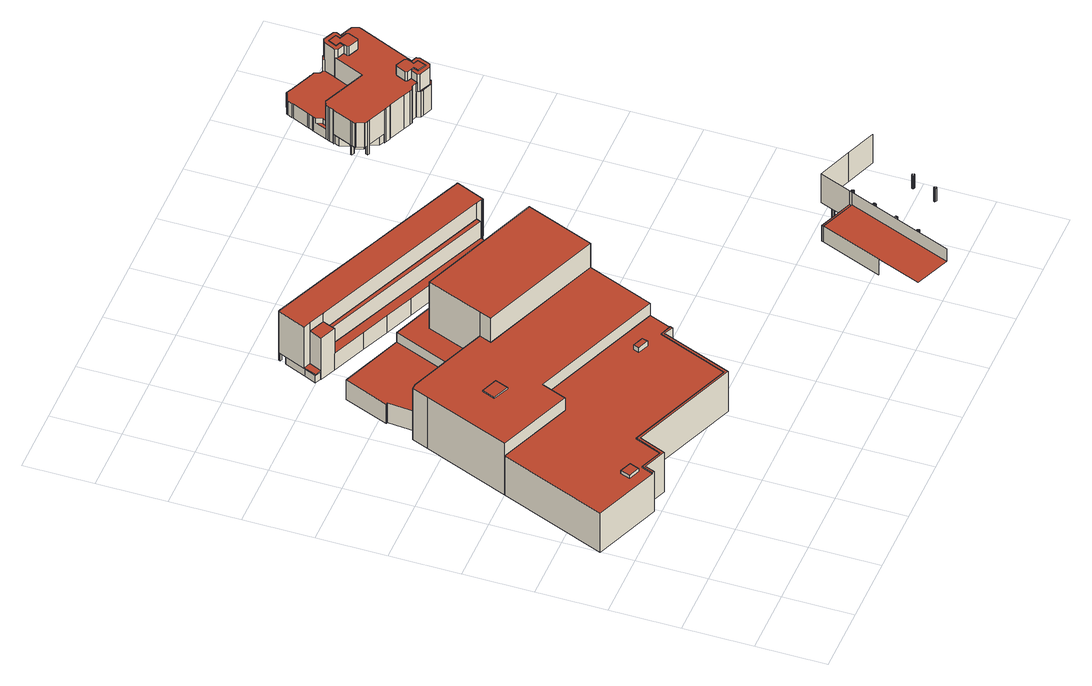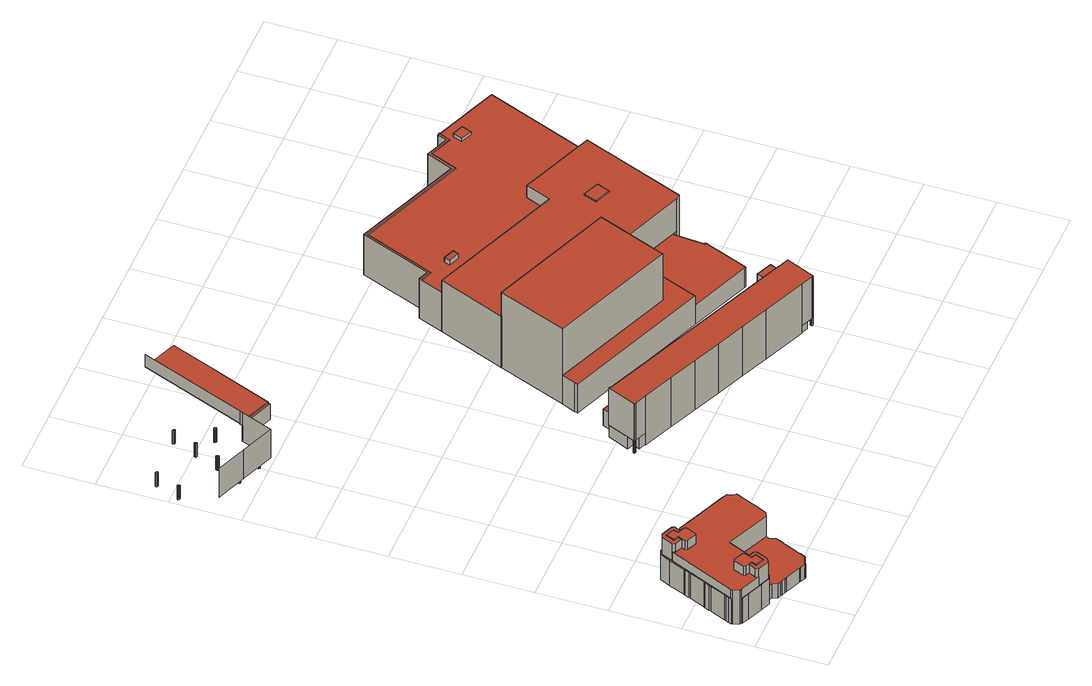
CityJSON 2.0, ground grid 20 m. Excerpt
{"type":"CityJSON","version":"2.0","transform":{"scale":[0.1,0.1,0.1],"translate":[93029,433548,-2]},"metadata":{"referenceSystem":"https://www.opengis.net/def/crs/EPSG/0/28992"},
"CityObjects":{
"building1":{"type":"Building","attributes":{"measuredHeight":26,"yearOfConstruction":2021},"address":[{"CountryName":"Nederland","LocalityName":"Rotterdam","ThoroughfareNumber":"95","ThoroughfareName":"Gooilandsingel","PostalCode":"3083DP"}],"children":["building1-1","building1-2","building1-3","building1-4","building1-5"]},
"building1-1":{"type":"BuildingPart","attributes":{"measuredHeight":15.16},"parents":["building1"],"geometry":[{"type":"Solid","lod":"2","boundaries":[[[[0,1,2,3]],[[4,5,6,7,8,9]],[[10,11,12,13,14,15]],[[6,16,17,7]],[[16,18,19,17]],[[18,20,21,19]],[[20,22,23,21]],[[24,25,26,27]],[[28,5,4,29]],[[8,30,31,9]],[[30,32,33,31]],[[32,0,3,33]],[[34,35,36,37]],[[38,39,40,41]],[[35,42,43,36]],[[42,44,45,43]],[[25,38,41,26]],[[44,34,37,45]],[[22,46,47,23]],[[46,13,12,47]],[[48,11,10,49]],[[39,24,27,40]],[[1,48,49,2]],[[39,38,25,24]],[[37,36,43,45]],[[3,2,49,10,15,50,51,29,4,9,31,33],[40,27,26,41],[42,35,34,44]],[[47,12,11,48,1,0,32,30,8,7,17,19,21,23]],[[20,18,16,6,5,28,52,53,14,13,46,22]],[[52,28,29,51]],[[14,53,50,15]],[[53,52,51,50]]]],"semantics":{"surfaces":[{"type":"WallSurface"},{"type":"RoofSurface"},{"type":"GroundSurface"},{"type":"ClosureSurface"}],"values":[[0,0,0,0,0,0,0,0,0,0,0,0,0,0,0,0,0,0,0,0,0,0,0,1,1,1,1,2,3,3,3]]}}]},
"building1-2":{"type":"BuildingPart","attributes":{"measuredHeight":18.17},"parents":["building1"],"geometry":[{"type":"Solid","lod":"2","boundaries":[[[[50,15,54,55]],[[56,57,58,59]],[[60,54,15,14,61]],[[62,63,64,65,66]],[[67,64,63,68]],[[69,56,59,70]],[[66,71,72,73,62]],[[29,51,74,75]],[[76,69,70,77]],[[51,50,55,74]],[[78,79,28,29,75]],[[72,79,78,73]],[[57,76,77,58]],[[75,74,55,54,60,80,68,63,62,73,78],[70,59,58,77]],[[57,56,69,76]],[[81,61,14,53,52,28,79,72,71,82,83]],[[67,83,82,65,64]],[[61,81,80,60]],[[53,14,15,50]],[[52,53,50,51]],[[82,71,66,65]],[[80,81,83,67,68]],[[28,52,51,29]]]],"semantics":{"surfaces":[{"type":"WallSurface"},{"type":"RoofSurface"},{"type":"GroundSurface"},{"type":"ClosureSurface"}],"values":[[0,0,0,0,0,0,0,0,0,0,0,0,0,1,1,2,3,3,3,3,3,3,3]]}}]},
"building1-3":{"type":"BuildingPart","attributes":{"measuredHeight":9.95},"parents":["building1"],"geometry":[{"type":"Solid","lod":"2","boundaries":[[[[84,85,86,87,88]],[[64,84,88,65]],[[89,90,91,92]],[[90,86,85,91]],[[64,67,93,92,91,85,84]],[[94,83,82,87,86,90,89]],[[94,89,92,93]],[[83,94,93,67]],[[87,82,65,88]],[[67,64,65,82,83]]]],"semantics":{"surfaces":[{"type":"WallSurface"},{"type":"RoofSurface"},{"type":"GroundSurface"},{"type":"ClosureSurface"}],"values":[[0,0,0,0,1,2,3,3,3,3]]}}]},
"building1-4":{"type":"BuildingPart","attributes":{"measuredHeight":6.7},"parents":["building1"],"geometry":[{"type":"Solid","lod":"2","boundaries":[[[[95,71,66,96]],[[97,98,99,100]],[[101,102,103,104]],[[102,95,96,103]],[[98,101,104,99]],[[105,97,100,106]],[[87,105,106,88]],[[103,96,66,65,88,106,100,99,104]],[[102,101,98,97,105,87,82,71,95]],[[71,82,65,66]],[[82,87,88,65]]]],"semantics":{"surfaces":[{"type":"WallSurface"},{"type":"RoofSurface"},{"type":"GroundSurface"},{"type":"ClosureSurface"}],"values":[[0,0,0,0,0,0,0,1,2,3,3]]}}]},
"building1-5":{"type":"BuildingPart","attributes":{"measuredHeight":26},"parents":["building1"],"geometry":[{"type":"Solid","lod":"2","boundaries":[[[[68,107,108,93,67]],[[109,107,68,80]],[[92,93,108,110]],[[110,111,60,61,89,92]],[[111,109,80,60]],[[109,111,110,108,107]],[[94,89,61,81,83]],[[80,68,67,83,81]],[[89,94,93,92]],[[94,83,67,93]],[[81,61,60,80]]]],"semantics":{"surfaces":[{"type":"WallSurface"},{"type":"RoofSurface"},{"type":"GroundSurface"},{"type":"ClosureSurface"}],"values":[[0,0,0,0,0,1,2,3,3,3,3]]}}]},
"building2":{"type":"Building","attributes":{"measuredHeight":16.97,"yearOfConstruction":1956},"address":[{"CountryName":"Nederland","LocalityName":"Rotterdam","ThoroughfareNumber":"4-62","ThoroughfareName":"Van Swietenlaan","PostalCode":"3083DZ"}],"children":["building2-1","building2-2","building2-3","building2-4"]},
"building2-1":{"type":"BuildingPart","attributes":{"measuredHeight":11.32},"parents":["building2"],"geometry":[{"type":"Solid","lod":"2","boundaries":[[[[112,113,114,115,116]],[[112,117,118,113]],[[119,118,117,120,121]],[[119,114,113,118]],[[121,120,116,115]],[[116,120,117,112]],[[121,115,114,119]]]],"semantics":{"surfaces":[{"type":"ClosureSurface"},{"type":"WallSurface"},{"type":"RoofSurface"},{"type":"GroundSurface"}],"values":[[0,1,1,2,3,0,0]]}}]},
"building2-2":{"type":"BuildingPart","attributes":{"measuredHeight":5.77},"parents":["building2"],"geometry":[{"type":"Solid","lod":"2","boundaries":[[[[122,123,124,125]],[[123,126,127,124]],[[126,128,129,127]],[[128,130,131,129]],[[130,132,133,131]],[[132,134,135,133]],[[134,120,117,135]],[[112,125,124,127,129,131,133,135,117]],[[134,132,130,128,126,123,122,116,120]],[[120,116,112,117]],[[116,122,125,112]]]],"semantics":{"surfaces":[{"type":"WallSurface"},{"type":"RoofSurface"},{"type":"GroundSurface"},{"type":"ClosureSurface"}],"values":[[0,0,0,0,0,0,0,1,2,3,3]]}}]},
"building2-3":{"type":"BuildingPart","attributes":{"measuredHeight":16.97},"parents":["building2"],"geometry":[{"type":"Solid","lod":"2","boundaries":[[[[136,137,138,139,140,141,142,143,144,145,146,147,148,149,150,151,152]],[[153,154,155,156,157,158,159,160,161,162,163,164]],[[165,166,167,168]],[[140,169,170]],[[170,171,141,140]],[[172,169,140,139]],[[173,172,139,138]],[[174,175,148,147]],[[175,176,149,148]],[[177,137,178,179,180]],[[177,173,138,137]],[[181,157,156,182]],[[183,184,163,162]],[[185,186,153,164]],[[187,183,162,161]],[[188,144,143,189]],[[182,156,155,190]],[[186,191,154,153]],[[176,192,150,149]],[[193,178,137,136]],[[192,194,151,150]],[[194,195,152,151]],[[184,185,164,163]],[[196,197,145,198,199,142]],[[200,190,155,201,202,158]],[[203,154,191,204,205]],[[146,206,207,208,209]],[[204,210,211,205]],[[210,212,213,211]],[[212,214,215,213]],[[214,208,207,215]],[[203,201,155,154]],[[202,216,159,158]],[[171,196,142,141]],[[197,206,146,145]],[[216,217,160,159]],[[195,193,136,152]],[[198,145,144,188]],[[166,187,161,218,167]],[[217,218,161,160]],[[119,121,165,168,219]],[[220,221,170,169,222]],[[223,224,114,119,219]],[[220,224,223,221]],[[189,143,142,199]],[[200,158,157,181]],[[209,174,147,146]],[[170,221,223,219,168,167,218,217,216,202,201,203,205,211,213,215,207,206,197,196,171]],[[169,172,173,177,180,222]],[[190,200,181,182]],[[183,187,166,165,121,115,225,179,178,193,195,194,192,176,175,174,209,208,214,212,210,204,191,186,185,184]],[[199,198,188,189]],[[114,224,220,222,225,115]],[[115,121,119,114]],[[179,225,222,180]]]],"semantics":{"surfaces":[{"type":"OuterCeilingSurface"},{"type":"WallSurface"},{"type":"RoofSurface"},{"type":"GroundSurface"},{"type":"ClosureSurface"}],"values":[[0,0,1,1,1,1,1,1,1,1,1,1,1,1,1,1,1,1,1,1,1,1,1,1,1,1,1,1,1,1,1,1,1,1,1,1,1,1,1,1,1,1,1,1,1,1,1,2,2,3,3,3,4,4,4]]}}]},
"building2-4":{"type":"BuildingPart","attributes":{"measuredHeight":14.3},"parents":["building2"],"geometry":[{"type":"Solid","lod":"2","boundaries":[[[[226,180,179,122,125,227]],[[113,228,227,125,112]],[[113,114,224,228]],[[226,220,222,180]],[[226,227,228,224,220]],[[116,122,179,225,115]],[[114,115,225,222,220,224]],[[112,116,115,114,113]],[[225,179,180,222]],[[122,116,112,125]]]],"semantics":{"surfaces":[{"type":"WallSurface"},{"type":"RoofSurface"},{"type":"GroundSurface"},{"type":"ClosureSurface"}],"values":[[0,0,0,0,1,2,3,3,3,3]]}}]},
"building3":{"type":"Building","attributes":{"measuredHeight":21.9},"geometry":[{"type":"MultiSurface","lod":"2","boundaries":[[[229,230,231,232,233]],[[234,233,232,235,236]],[[231,230,237,238]],[[235,239,240,236]],[[232,231,241,235]],[[242,243,244,245,246]],[[247,243,242,248]],[[241,249,239,235]],[[244,250,251,245]],[[252,247,248,253]],[[239,249,254,240]],[[250,255,256,251]],[[255,250,244,243,247,252,257,258,259,260]],[[257,252,253,261]],[[255,260,262,256]],[[258,257,261,263]],[[262,260,259,264]],[[265,264,259,258,263]],[[266,267,268,269]],[[270,266,269,271]],[[272,270,271,273]],[[266,270,272,274,275,276,277,278,279,267]],[[274,272,273,280]],[[278,277,281,282]],[[275,274,280,283]],[[277,276,284,281]],[[276,275,283,284]],[[249,241,231,238,285]],[[286,287,288,289]],[[290,286,289,291]],[[287,292,293,288]],[[294,290,291,295]],[[292,296,297,293]],[[298,296,292,287,286,290,294,299,300,301]],[[299,294,295,302]],[[296,298,303,297]],[[300,299,302,304]],[[298,301,305,303]],[[301,300,304,305]],[[249,285,306,307,254]],[[308,309,310,311,312]],[[313,309,308,314]],[[310,315,316,311]],[[317,318,313,314,319]],[[315,320,321,316]],[[322,318,317,323]],[[322,324,325,326,327,320,315,310,309,313,318]],[[328,324,322,323,329]],[[320,327,330,321]],[[325,324,328,331]],[[330,327,326,332,333]],[[334,332,326,325,331]],[[335,336,337,338]],[[339,335,338,340]],[[336,341,342,337]],[[343,339,340,344]],[[341,345,346,342]],[[347,345,341,336,335,339,343,348,349,350]],[[348,343,344,351]],[[345,347,352,346]],[[349,348,351,353]],[[347,350,354,352]],[[350,349,353,354]],[[306,355,356,307]],[[357,358,359,360]],[[361,357,360,362]],[[358,363,364,359]],[[365,361,362,366]],[[363,367,368,364]],[[357,361,365,369,370,371,372,367,363,358]],[[369,365,366,373]],[[367,372,374,368]],[[370,369,373,375]],[[372,371,376,374]],[[371,370,375,376]],[[377,378,379,380]],[[381,377,380,382]],[[378,383,384,379]],[[385,381,382,386]],[[383,387,388,384]],[[387,383,378,377,381,385,389,390,391,392]],[[389,385,386,393]],[[387,392,394,388]],[[390,389,393,395]],[[392,391,396,394]],[[391,390,395,396]],[[397,398,399,400]],[[401,397,400,402]],[[398,403,404,399]],[[405,401,402,406]],[[403,407,408,404]],[[355,409,410,356]],[[397,401,405,411,412,413,414,407,403,398]],[[411,405,406,415]],[[407,414,416,408]],[[412,411,415,417]]],"semantics":{"surfaces":[{"type":"RoofSurface"},{"type":"WallSurface"},{"type":"GroundSurface"}],"values":[0,1,1,1,1,1,1,0,1,1,1,1,2,1,1,1,1,1,1,1,1,2,1,1,1,1,1,1,1,1,1,1,1,2,1,1,1,1,1,1,1,1,1,1,1,1,2,1,1,1,1,1,1,1,1,1,1,2,1,1,1,1,1,1,1,1,1,1,1,2,1,1,1,1,1,1,1,1,1,1,2,1,1,1,1,1,1,1,1,1,1,1,2,1,1,1]}}]},
"building4":{"type":"Building","attributes":{"measuredHeight":14.7,"yearOfConstruction":1990},"address":[{"CountryName":"Nederland","LocalityName":"Rotterdam","ThoroughfareNumber":"54-56","ThoroughfareName":"Zuidplein","PostalCode":"3083CW"}],"children":["building4-1","building4-2","building4-3","building4-4","building4-5"]},
"building4-1":{"type":"BuildingPart","attributes":{"measuredHeight":11.57},"parents":["building4"],"geometry":[{"type":"Solid","lod":"2","boundaries":[[[[418,419,420,421,422,423,424,425,426,427,428,429,430,431,432,433,434,435,436,437,438,439]],[[440,441,433,432]],[[442,443,444,445]],[[446,447,448,449]],[[450,451,452,453]],[[454,455,456,457]],[[458,459,438,437]],[[460,461,462,463]],[[459,464,439,438]],[[420,465,466,423,467,468]],[[469,470,419,471,472]],[[472,473,474,469]],[[473,475,476,474]],[[475,477,478,476]],[[477,479,480,478]],[[470,465,420,419]],[[466,481,424,423]],[[464,482,418,439]],[[483,484,426,425]],[[485,446,449,486]],[[484,487,427,426]],[[488,489,490,491]],[[489,492,493,490]],[[492,494,495,493]],[[494,496,497,495]],[[498,458,437,436]],[[499,448,447,500,501]],[[441,502,434,433]],[[503,421,420,468]],[[504,430,429,505]],[[505,429,428,506]],[[444,443,507,460,463]],[[481,483,425,424]],[[467,423,422,508]],[[509,510,454,457,511]],[[512,509,511,513]],[[514,506,428,515,516,431]],[[517,499,501,518,519]],[[520,521,440,432,522]],[[519,523,524,517]],[[523,521,520,524]],[[487,515,428,427]],[[516,522,432,431]],[[496,525,450,453,497]],[[508,422,421,503]],[[514,431,430,504]],[[502,526,435,434]],[[526,498,436,435]],[[482,471,419,418]],[[479,442,445,480]],[[456,455,488,491,527]],[[491,528,529,527]],[[453,452,530,528,491,490,493,495,497]],[[531,532,533,534,535,536,537,538,539,486,449,448,499,517,524,520,522,516,515,487,484,483,481,466,465,470,469,474,476,478,480,445,444,463,462,540,541,542,543,544,545,546,547,548,513,511,457,456,527,529,549]],[[467,508,503,468]],[[550,551,552,553,554,555,556,507,443,442,479,477,475,473,472,471,482,464,459,458,498,526,502,441,440,521,523,519,518,557,558,559,560,561,562,563,564,565,566,567,568,569,570,571,572,525,496,494,492,489,488,455,454,510,573,574,575,576]],[[514,504,505,506]],[[461,556,555,540,462]],[[507,556,461,460]],[[554,553,542,541]],[[553,552,543,542]],[[551,550,545,544]],[[576,575,547,546]],[[575,574,548,547]],[[525,572,451,450]],[[569,568,531,549]],[[566,565,534,533]],[[567,566,533,532]],[[512,513,548,574,573]],[[564,563,536,535]],[[563,562,537,536]],[[562,561,538,537]],[[561,560,539,538]],[[559,558,446,485]],[[557,518,501,500]],[[452,451,572,571,530]],[[571,570,528,530]],[[555,554,541,540]],[[568,567,532,531]],[[552,551,544,543]],[[500,447,446,558,557]],[[539,560,559,485,486]],[[549,529,528,570,569]],[[550,576,546,545]],[[573,510,509,512]],[[565,564,535,534]]]],"semantics":{"surfaces":[{"type":"OuterCeilingSurface"},{"type":"WallSurface"},{"type":"RoofSurface"},{"type":"GroundSurface"},{"type":"ClosureSurface"}],"values":[[0,1,1,1,1,1,1,1,1,1,1,1,1,1,1,1,1,1,1,1,1,1,1,1,1,1,1,1,1,1,1,1,1,1,1,1,1,1,1,1,1,1,1,1,1,1,1,1,1,1,1,1,2,2,3,3,3,4,4,4,4,4,4,4,4,4,4,4,4,4,4,4,4,4,4,4,4,4,4,4,4,4,4,4,4,4]]}}]},
"building4-2":{"type":"BuildingPart","attributes":{"measuredHeight":4.75},"parents":["building4"],"geometry":[{"type":"Solid","lod":"2","boundaries":[[[[525,577,578,450]],[[577,579,580,578]],[[581,582,583,584]],[[582,585,586,583]],[[587,588,589,590]],[[588,591,592,589]],[[591,593,594,592]],[[595,596,597,598]],[[599,600,601,602]],[[579,603,604,580]],[[603,605,606,604]],[[605,581,584,606]],[[585,587,590,586]],[[593,595,598,594]],[[600,500,447,601]],[[596,607,608,597]],[[607,609,610,608]],[[609,611,612,610]],[[611,613,614,612]],[[613,615,616,614]],[[615,617,618,616]],[[617,619,620,618]],[[599,602,620,619,518,501]],[[599,501,500,600]],[[620,602,601,447,446,485,451,450,578,580,604,606,584,583,586,590,589,592,594,598,597,608,610,612,614,616,618]],[[617,615,613,611,609,607,596,595,593,591,588,587,585,582,581,605,603,579,577,525,572,559,558,557,518,619]],[[446,447,500,557,558]],[[559,572,451,485]],[[558,559,485,446]],[[572,525,450,451]],[[518,557,500,501]]]],"semantics":{"surfaces":[{"type":"WallSurface"},{"type":"RoofSurface"},{"type":"GroundSurface"},{"type":"ClosureSurface"}],"values":[[0,0,0,0,0,0,0,0,0,0,0,0,0,0,0,0,0,0,0,0,0,0,0,1,1,2,3,3,3,3,3]]}}]},
"building4-3":{"type":"BuildingPart","attributes":{"measuredHeight":8.63},"parents":["building4"],"geometry":[{"type":"Solid","lod":"2","boundaries":[[[[621,510,509,622]],[[623,624,625,626]],[[624,627,628,625]],[[627,629,630,628]],[[631,632,633,634]],[[635,621,622,636]],[[637,638,639,640]],[[641,635,636,642]],[[643,641,642,644]],[[645,637,640,646]],[[647,645,646,648]],[[638,643,644,639]],[[629,649,650,630]],[[649,651,652,650]],[[651,653,654,652]],[[507,623,626,460]],[[653,631,634,654]],[[632,647,648,633]],[[642,636,622,509,512,655,656,657,461,460,626,625,628,630,650,652,654,634,633,648,646,640,639,644]],[[653,651,649,629,627,624,623,507,556,658,659,660,573,510,621,635,641,643,638,637,645,647,632,631]],[[573,660,655,512]],[[660,659,656,655]],[[659,658,657,656]],[[658,556,461,657]],[[556,507,460,461]],[[510,573,512,509]]]],"semantics":{"surfaces":[{"type":"WallSurface"},{"type":"RoofSurface"},{"type":"GroundSurface"},{"type":"ClosureSurface"}],"values":[[0,0,0,0,0,0,0,0,0,0,0,0,0,0,0,0,0,0,1,2,3,3,3,3,3,3]]}}]},
"building4-4":{"type":"BuildingPart","attributes":{"measuredHeight":14.7},"parents":["building4"],"geometry":[{"type":"Solid","lod":"2","boundaries":[[[[661,662,540,462]],[[663,664,656,655]],[[665,666,667,668]],[[669,670,545,544]],[[671,672,513,548]],[[666,673,674,667]],[[462,461,657,675,661]],[[676,671,548,547]],[[677,665,668,678]],[[679,680,542,541]],[[681,677,678,682]],[[680,683,543,542]],[[670,684,546,545]],[[541,540,662,685,679]],[[662,681,682,685]],[[683,669,544,543]],[[676,547,546,684,686]],[[673,676,686,674]],[[655,512,513,672,663]],[[664,675,657,656]],[[679,685,682,678,668,667,674,686,684,670,669,683,680]],[[676,673,666,665,677,681,662,661,675,664,663,672,671]],[[555,554,553,552,551,550,576,575,574,573,660,659,658,556]],[[548,513,512,573,574]],[[658,659,656,657]],[[574,575,547,548]],[[575,576,546,547]],[[550,551,544,545]],[[554,555,540,541]],[[576,550,545,546]],[[660,573,512,655]],[[552,553,542,543]],[[551,552,543,544]],[[556,658,657,461]],[[553,554,541,542]],[[659,660,655,656]],[[540,555,556,461,462]]]],"semantics":{"surfaces":[{"type":"WallSurface"},{"type":"RoofSurface"},{"type":"GroundSurface"},{"type":"ClosureSurface"}],"values":[[0,0,0,0,0,0,0,0,0,0,0,0,0,0,0,0,0,0,0,0,1,1,2,3,3,3,3,3,3,3,3,3,3,3,3,3,3]]}}]},
"building4-5":{"type":"BuildingPart","attributes":{"measuredHeight":14.7},"parents":["building4"],"geometry":[{"type":"Solid","lod":"2","boundaries":[[[[687,688,534,533]],[[689,690,549,529]],[[691,687,533,532]],[[692,693,694,695]],[[696,697,486,539]],[[538,537,698,699,700]],[[699,701,702,700]],[[486,697,703,452,451,485]],[[704,705,691,532,531]],[[706,705,704,707]],[[529,528,530,708,689]],[[709,706,707,710]],[[693,709,710,694]],[[711,712,536,535]],[[700,696,539,538]],[[690,704,531,549]],[[703,708,530,452]],[[688,711,535,534]],[[712,698,537,536]],[[701,692,695,702]],[[695,694,710,707,704,690,689,708,703,697,696,700,702]],[[709,693,692,701,699,698,712,711,688,687,691,705,706]],[[562,561,560,559,572,571,570,569,568,567,566,565,564,563]],[[567,568,531,532]],[[566,567,532,533]],[[565,566,533,534]],[[572,559,485,451]],[[570,571,530,528]],[[568,569,549,531]],[[561,562,537,538]],[[564,565,534,535]],[[563,564,535,536]],[[562,563,536,537]],[[539,486,485,559,560]],[[560,561,538,539]],[[549,569,570,528,529]],[[451,452,530,571,572]]]],"semantics":{"surfaces":[{"type":"WallSurface"},{"type":"RoofSurface"},{"type":"GroundSurface"},{"type":"ClosureSurface"}],"values":[[0,0,0,0,0,0,0,0,0,0,0,0,0,0,0,0,0,0,0,0,1,1,2,3,3,3,3,3,3,3,3,3,3,3,3,3,3]]}}]}
},
"vertices":[
[297,506,145],[612,381,145],[612,381,142],[297,506,142],[0,495,142],[0,495,7],[194,419,7],[194,419,145],[187,421,145],[187,421,142],[726,570,142],[726,570,145],[723,563,145],[723,563,7],[751,634,7],[751,634,142],[205,446,7],[205,446,145],[271,420,7],[271,420,145],[302,496,7],[302,496,145],[616,372,7],[616,372,145],[150,470,152],[161,498,152],[161,498,142],[150,470,142],[121,800,7],[121,800,142],[201,455,145],[201,455,142],[266,429,145],[266,429,142],[615,630,142],[608,613,142],[608,613,158],[615,630,158],[194,485,152],[183,457,152],[183,457,142],[194,485,142],[640,601,142],[640,601,158],[646,617,142],[646,617,158],[696,574,7],[696,574,145],[692,583,145],[692,583,142],[366,787,142],[337,714,142],[337,714,7],[366,787,7],
[751,634,184],[366,787,184],[273,884,188],[288,922,188],[288,922,184],[273,884,184],[827,825,184],[827,825,7],[253,1093,184],[420,1027,184],[420,1027,106],[420,1027,74],[253,1093,74],[484,1001,106],[484,1001,184],[320,865,188],[320,865,184],[253,1093,7],[237,1094,7],[237,1094,184],[337,714,184],[121,800,184],[335,903,188],[335,903,184],[218,1046,184],[218,1046,7],[470,966,184],[470,966,7],[420,1027,7],[484,1001,7],
[503,1235,106],[923,1068,106],[923,1068,7],[503,1235,7],[503,1235,74],[904,1020,7],[919,1058,7],[919,1058,106],[904,1020,106],[547,1162,106],[547,1162,7],
[269,1092,7],[269,1092,74],[322,1307,7],[271,1178,7],[271,1178,74],[322,1307,74],[272,1178,7],[276,1178,7],[276,1178,74],[272,1178,74],[326,1305,7],[326,1305,74],
[484,1001,267],[547,1162,267],[470,966,267],[904,1020,267],[827,825,267],
[427,1399,66],[427,1399,122],[432,1409,122],[432,1409,8],[427,1399,8],[957,1172,66],[957,1172,122],[963,1185,122],[957,1172,8],[963,1185,8],
[416,1372,8],[514,1330,8],[514,1330,66],[416,1372,66],[595,1296,8],[595,1296,66],[677,1261,8],[677,1261,66],[759,1226,8],[759,1226,66],[841,1191,8],[841,1191,66],[946,1146,8],[946,1146,66],
[370,1395,35],[369,1393,35],[351,1400,35],[351,1402,35],[366,1437,35],[401,1520,35],[402,1520,35],[400,1515,35],[404,1513,35],[406,1518,35],[442,1503,35],[441,1501,35],[421,1510,35],[413,1490,35],[395,1498,35],[368,1436,35],[353,1402,35],[977,1273,50],[978,1274,50],[1013,1259,50],[1011,1254,50],[1015,1253,50],[1017,1258,50],[1017,1257,50],[982,1174,50],[981,1175,50],[1008,1236,50],[988,1244,50],[997,1264,50],[978,1178,8],[977,1176,8],[977,1176,178],[978,1178,178],[366,1437,38],[366,1437,178],[401,1520,178],[351,1402,38],[351,1400,38],[441,1501,8],[421,1510,8],[413,1490,8],[369,1393,38],[369,1393,8],[370,1392,8],[370,1392,38],[1015,1253,8],[1011,1254,8],[1008,1236,8],[988,1244,8],[997,1264,8],[977,1273,8],[981,1175,8],[404,1513,8],[400,1515,8],[1013,1259,8],[978,1274,8],[395,1498,8],[370,1395,8],[368,1436,8],[353,1402,8],[402,1520,178],[406,1518,178],[406,1518,8],[402,1520,8],[1017,1258,8],[1013,1259,178],[1017,1258,178],[978,1274,178],[892,1311,8],[892,1311,178],[442,1503,178],[565,1451,178],[565,1451,8],[442,1503,8],[810,1346,8],[810,1346,178],[729,1381,8],[729,1381,178],[646,1416,8],[646,1416,178],[1017,1257,178],[982,1174,178],[981,1175,178],[963,1185,178],[386,1429,151],[386,1429,178],[386,1429,38],[432,1409,178],[432,1409,151],[386,1429,8],
[370,1392,151],[416,1372,151],[427,1399,151],
[1141,46,107],[1242,6,107],[1360,307,107],[1260,347,107],[1190,172,107],[1190,172,51],[1260,347,104],[1260,347,51],[1242,6,150],[1360,307,150],[1262,354,104],[1262,354,51],[1360,307,104],[1339,232,51],[1339,232,6],[1341,230,6],[1341,230,51],[1340,231,51],[1339,235,6],[1339,235,51],[1363,315,104],[1343,229,6],[1343,229,51],[1341,237,6],[1341,237,51],[1363,315,51],[1345,230,6],[1345,230,51],[1343,237,6],[1346,237,6],[1347,234,6],[1347,232,6],[1343,237,51],[1347,232,51],[1346,237,51],[1347,234,51],[1346,236,51],[1382,135,6],[1383,133,6],[1383,133,51],[1382,135,51],[1382,138,6],[1382,138,51],[1383,139,6],[1383,139,51],[1386,140,6],[1388,139,6],[1389,137,6],[1389,135,6],[1388,133,6],[1385,132,6],[1386,140,51],[1389,135,51],[1388,133,51],[1388,139,51],[1389,137,51],[1363,315,150],[1409,205,6],[1411,203,6],[1411,203,51],[1409,205,51],[1409,207,6],[1409,207,51],[1413,202,6],[1413,202,51],[1411,209,6],[1411,209,51],[1415,202,6],[1415,202,51],[1417,204,6],[1413,210,6],[1416,209,6],[1417,207,6],[1413,210,51],[1417,204,51],[1416,209,51],[1417,207,51],[1399,406,150],[1399,406,51],[1394,372,51],[1394,372,6],[1395,370,6],[1395,370,51],[1395,371,51],[1394,374,6],[1394,374,51],[1396,369,6],[1396,369,51],[1395,375,51],[1395,375,6],[1395,374,51],[1399,369,6],[1399,369,51],[1396,376,6],[1396,376,51],[1399,377,6],[1401,375,6],[1402,373,6],[1401,370,6],[1399,377,51],[1398,377,51],[1401,370,51],[1401,375,51],[1402,373,51],[1402,372,51],[1402,374,51],[1437,274,6],[1438,272,6],[1438,272,51],[1437,274,51],[1437,277,6],[1437,277,51],[1440,271,6],[1440,271,51],[1439,279,6],[1439,279,51],[1443,272,6],[1443,272,51],[1444,274,6],[1441,279,6],[1443,278,6],[1445,276,6],[1441,279,51],[1444,274,51],[1443,278,51],[1445,276,51],[1497,368,150],[1497,368,51],[1465,344,6],[1466,342,6],[1466,342,51],[1465,344,51],[1465,347,6],[1465,347,51],[1468,341,6],[1468,341,51],[1466,348,6],[1466,348,51],[1471,342,6],[1471,342,51],[1469,349,6],[1471,348,6],[1472,346,6],[1472,344,6],[1469,349,51],[1472,344,51],[1471,348,51],[1472,346,51],[1548,150,6],[1550,148,6],[1550,148,51],[1548,150,51],[1549,152,6],[1549,152,51],[1552,147,6],[1552,147,51],[1550,154,6],[1550,154,51],[1554,147,6],[1554,147,51],[1552,155,6],[1555,154,6],[1556,152,6],[1556,149,6],[1552,155,51],[1556,149,51],[1555,154,51],[1556,152,51],[1576,219,6],[1577,217,6],[1577,217,51],[1576,219,51],[1576,222,6],[1576,222,51],[1580,216,6],[1580,216,51],[1578,224,6],[1578,224,51],[1582,217,6],[1582,217,51],[1585,333,150],[1585,333,51],[1580,224,6],[1582,224,6],[1584,221,6],[1584,219,6],[1580,224,51],[1584,219,51],[1582,224,51],
[1272,1552,42],[1271,1549,42],[1217,1572,42],[1220,1579,42],[1216,1581,42],[1213,1574,42],[1203,1578,42],[1204,1581,42],[1196,1600,42],[1193,1601,42],[1198,1612,42],[1205,1609,42],[1206,1613,42],[1199,1616,42],[1222,1670,42],[1224,1669,42],[1219,1654,42],[1229,1629,42],[1222,1613,42],[1231,1590,42],[1248,1583,42],[1258,1558,42],[1222,1670,9],[1224,1669,9],[1365,1509,9],[1377,1513,9],[1377,1513,125],[1365,1509,125],[1373,1648,57],[1248,1702,57],[1248,1702,125],[1373,1648,125],[1423,1774,57],[1425,1770,57],[1425,1770,95],[1423,1774,95],[1541,1718,9],[1534,1736,9],[1534,1736,125],[1541,1718,125],[1231,1590,9],[1248,1583,9],[1391,1507,95],[1395,1506,95],[1395,1506,125],[1391,1507,125],[1258,1558,9],[1217,1572,125],[1213,1574,125],[1213,1574,9],[1217,1572,9],[1274,1548,125],[1271,1549,125],[1271,1549,9],[1274,1548,9],[1287,1542,9],[1287,1542,125],[1291,1541,9],[1291,1541,125],[1337,1521,9],[1337,1521,125],[1357,1512,9],[1357,1512,125],[1203,1578,125],[1272,1552,9],[1204,1581,125],[1196,1600,125],[1412,1737,57],[1412,1737,125],[1193,1601,125],[1531,1737,9],[1532,1740,9],[1532,1740,95],[1531,1737,95],[1512,1749,9],[1512,1749,95],[1466,1768,9],[1466,1768,95],[1438,1780,9],[1438,1780,95],[1222,1613,9],[1233,1695,125],[1248,1702,41],[1233,1695,41],[1219,1654,9],[1220,1579,9],[1206,1613,9],[1205,1609,9],[1198,1612,9],[1391,1507,9],[1216,1581,9],[1539,1712,95],[1539,1712,9],[1539,1712,125],[1457,1522,95],[1457,1522,125],[1199,1616,9],[1198,1612,125],[1199,1616,125],[1231,1690,125],[1233,1695,9],[1231,1690,9],[1224,1673,125],[1224,1673,9],[1222,1670,125],[1229,1686,9],[1229,1686,125],[1423,1774,9],[1229,1629,9],[1531,1737,125],[1471,1763,95],[1471,1763,125],[1439,1777,95],[1464,1734,125],[1476,1729,125],[1478,1723,125],[1467,1695,125],[1461,1692,125],[1432,1705,125],[1430,1710,125],[1434,1721,125],[1415,1729,125],[1404,1526,125],[1393,1531,125],[1390,1537,125],[1402,1565,125],[1408,1568,125],[1435,1556,125],[1438,1550,125],[1434,1539,125],[1454,1531,125],[1474,1755,125],[1435,1556,9],[1408,1568,9],[1402,1565,9],[1390,1537,9],[1393,1531,9],[1404,1526,9],[1395,1506,9],[1248,1702,9],[1373,1648,9],[1412,1737,9],[1415,1729,9],[1434,1721,9],[1430,1710,9],[1432,1705,9],[1461,1692,9],[1467,1695,9],[1478,1723,9],[1476,1729,9],[1464,1734,9],[1474,1755,9],[1471,1763,9],[1439,1777,9],[1425,1770,9],[1457,1522,9],[1454,1531,9],[1434,1539,9],[1438,1550,9],
[1414,1778,9],[1414,1778,57],[1408,1793,9],[1408,1793,57],[1383,1803,9],[1379,1805,9],[1379,1805,57],[1383,1803,57],[1334,1824,9],[1334,1824,57],[1330,1826,9],[1317,1832,9],[1317,1832,57],[1330,1826,57],[1313,1833,9],[1313,1833,57],[1312,1830,9],[1312,1830,57],[1290,1822,9],[1287,1823,9],[1287,1823,57],[1290,1822,57],[1247,1729,41],[1253,1712,41],[1253,1712,57],[1247,1729,57],[1400,1796,9],[1400,1796,57],[1396,1798,9],[1396,1798,57],[1286,1819,9],[1286,1819,57],[1280,1806,9],[1280,1806,57],[1279,1802,9],[1279,1802,57],[1259,1756,9],[1259,1756,57],[1257,1752,9],[1257,1752,57],[1252,1740,9],[1252,1740,57],[1250,1736,9],[1250,1736,57],
[1543,1714,9],[1543,1714,95],[1396,1496,9],[1403,1493,9],[1403,1493,95],[1396,1496,95],[1431,1481,9],[1431,1481,95],[1446,1487,9],[1446,1487,95],[1485,1578,9],[1487,1582,9],[1487,1582,95],[1485,1578,95],[1540,1707,9],[1540,1707,95],[1513,1644,9],[1515,1648,9],[1515,1648,95],[1513,1644,95],[1536,1698,9],[1536,1698,95],[1534,1693,9],[1534,1693,95],[1508,1631,9],[1508,1631,95],[1506,1627,9],[1506,1627,95],[1459,1515,9],[1459,1515,95],[1478,1561,9],[1478,1561,95],[1480,1565,9],[1480,1565,95],[1444,1490,95],[1431,1485,95],[1398,1499,95],[1398,1499,9],[1431,1485,9],[1444,1490,9],
[1395,1506,153],[1404,1526,153],[1444,1490,153],[1431,1485,153],[1433,1497,153],[1443,1522,153],[1443,1522,156],[1433,1497,156],[1408,1568,156],[1435,1556,156],[1454,1531,153],[1457,1522,153],[1429,1528,153],[1429,1528,156],[1398,1499,153],[1434,1539,153],[1409,1508,153],[1409,1508,156],[1393,1531,156],[1390,1537,156],[1414,1522,153],[1414,1522,156],[1402,1565,156],[1438,1550,156],[1404,1526,156],[1434,1539,156],
[1478,1723,156],[1467,1695,156],[1471,1763,153],[1474,1755,153],[1476,1729,156],[1425,1738,156],[1436,1763,156],[1436,1763,153],[1425,1738,153],[1415,1729,153],[1412,1737,153],[1430,1710,156],[1434,1721,156],[1434,1721,153],[1439,1732,156],[1439,1732,153],[1425,1770,153],[1464,1734,153],[1464,1734,156],[1454,1738,156],[1454,1738,153],[1439,1777,153],[1460,1752,156],[1460,1752,153],[1461,1692,156],[1432,1705,156]
]}
